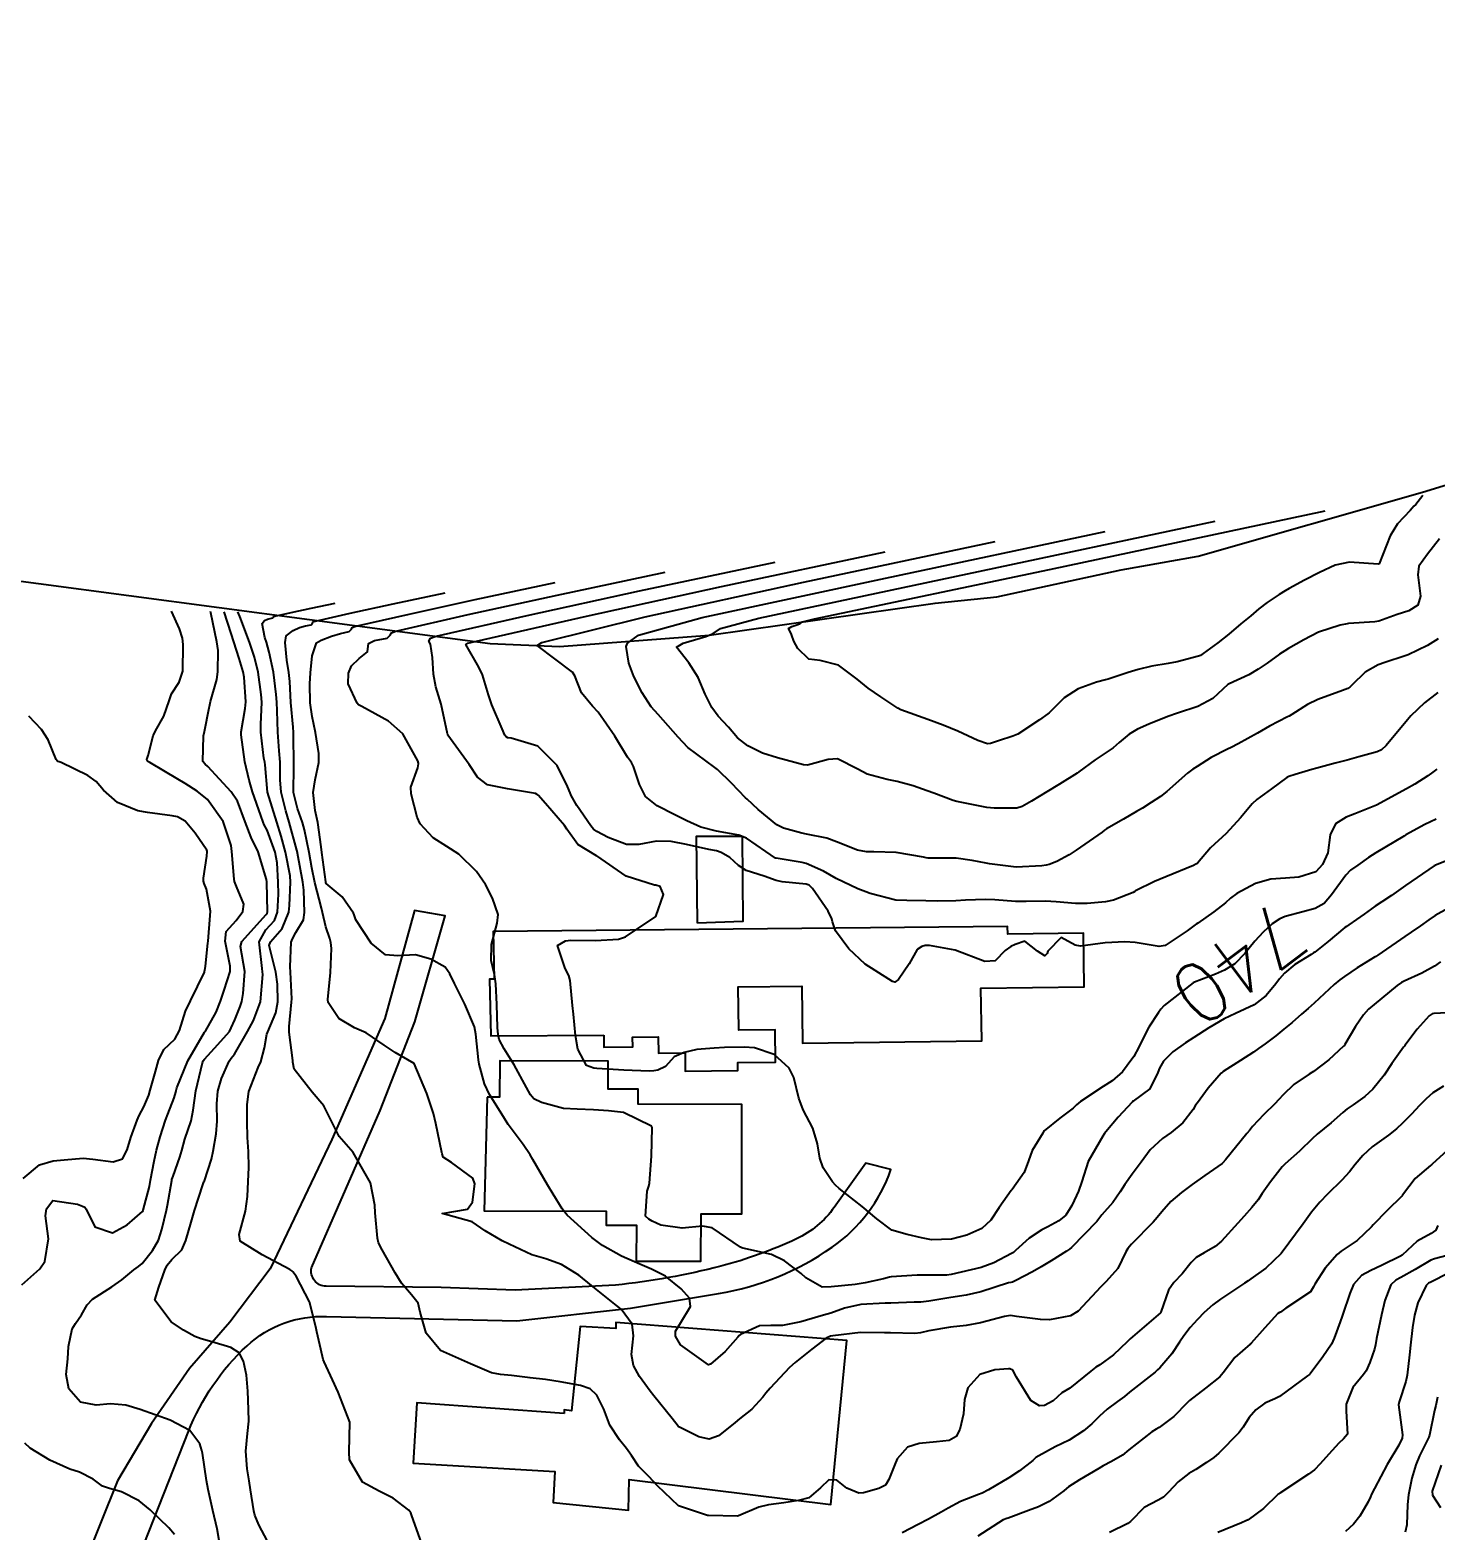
# Model space of a CAD drawing. Header units: metres. Extents: x 307586 to 320046, y 7427249 to 7434250.
# Drawn here: x 314826.7 to 314920.5, y 7432181 to 7432281.1 of the extents above; entities that cross this region are included whole.
import ezdxf
from ezdxf.enums import TextEntityAlignment as Align

# ---------------------------------------------------------------- set-up
doc = ezdxf.new("R2010")
doc.units = ezdxf.units.M
doc.header["$MEASUREMENT"] = 0
for name, color, linetype in [('Area', 45, 'Continuous'), ('Cotas', 45, 'Continuous'), ('Curvas de Nivel 1m', 11, 'Continuous'), ('Curvas de Nivel 5m', 15, 'Continuous'), ('DETALHES', 45, 'Continuous'), ('Edificações', 30, 'Continuous'), ('Vias Secundárias', 230, 'Continuous')]:
    doc.layers.add(name, color=color, linetype=linetype)
doc.styles.add('Style-STANDARD', font='STANDARD.shx')

msp = doc.modelspace()

# ---------------------------------------------------------------- linework, layer by layer
at = {"layer": 'Area'}
msp.add_polyline3d([(314803.14, 7432247.39, 729.56), (314857.42, 7432240.18, 745.85), (314862.05, 7432239.97, 741.95), (314872.04, 7432240.74, 753.64), (314887.12, 7432242.86, 747.35), (314891.22, 7432243.28, 752.52), (314899.52, 7432245.08, 752.88), (314904.66, 7432246, 757.56), (314919.63, 7432250.28, 748.43), (314942.05, 7432257.15, 740.9)], dxfattribs=at)
at = {"layer": 'Curvas de Nivel 1m', "flags": 128}
for points, elevation in [([(314920.69, 7432240.49), (314919.97, 7432240.04), (314918.68, 7432239.42), (314918.48, 7432239.34), (314917.13, 7432238.91), (314916.67, 7432238.74), (314915.8, 7432238.25), (314914.92, 7432237.39), (314914.79, 7432237.25), (314914.65, 7432237.16), (314914.29, 7432237.04), (314912.64, 7432236.44), (314911.97, 7432236.1), (314910.91, 7432235.44), (314910.74, 7432235.33), (314910.63, 7432235.28), (314909.43, 7432234.65), (314908.62, 7432234.19), (314907.34, 7432233.48), (314906.86, 7432233.23), (314906.61, 7432233.12), (314905.53, 7432232.57), (314904.59, 7432231.97), (314904.31, 7432231.79), (314903.95, 7432231.52), (314902.57, 7432230.3), (314902.15, 7432229.96), (314901.53, 7432229.55), (314900.94, 7432229.18), (314900.55, 7432228.95), (314899.67, 7432228.44), (314898.54, 7432227.79), (314898.41, 7432227.71), (314898.25, 7432227.58), (314896.52, 7432226.37), (314896.06, 7432226.07), (314895.23, 7432225.62), (314894.73, 7432225.41), (314894.51, 7432225.38), (314894.22, 7432225.34), (314892.51, 7432225.25), (314890.73, 7432225.46), (314890.51, 7432225.5), (314889.58, 7432225.69), (314888.51, 7432225.83), (314886.64, 7432225.85), (314886.51, 7432225.87), (314886.34, 7432225.91), (314884.52, 7432226.23), (314883.02, 7432226.27), (314882.52, 7432226.27), (314881.93, 7432226.38), (314880.52, 7432226.93), (314879.89, 7432227.17), (314878.53, 7432227.45), (314878.21, 7432227.5), (314877, 7432227.84), (314876.54, 7432228.07), (314875.31, 7432229.1), (314874.56, 7432229.77), (314874.45, 7432229.87), (314873.53, 7432230.85), (314872.58, 7432231.77), (314872.41, 7432231.9), (314870.6, 7432233.24), (314869.96, 7432233.93), (314868.63, 7432235.43), (314868.17, 7432235.95), (314867.55, 7432236.87), (314867.01, 7432237.96), (314866.67, 7432238.87), (314866.48, 7432239.97), (314866.57, 7432240.2), (314867.32, 7432240.74), (314871.56, 7432241.91), (314883.8, 7432244.54), (314898.45, 7432247.66)], 743), ([(314920.77, 7432247.15), (314919.96, 7432246.13), (314919.4, 7432245.33), (314919.32, 7432244.76), (314919.5, 7432243.33), (314919.33, 7432242.73), (314918.72, 7432242.35), (314917.95, 7432242.11), (314916.71, 7432241.67), (314916.46, 7432241.62), (314914.7, 7432241.5), (314914.61, 7432241.49), (314914.13, 7432241.4), (314912.7, 7432240.94), (314911.71, 7432240.41), (314910.69, 7432239.84), (314910.44, 7432239.69), (314910.1, 7432239.45), (314909.27, 7432238.86), (314908.67, 7432238.46), (314908.04, 7432238.09), (314906.74, 7432237.49), (314906.65, 7432237.43), (314905.64, 7432236.51), (314904.64, 7432235.97), (314903.29, 7432235.53), (314902.63, 7432235.3), (314901.38, 7432234.79), (314900.62, 7432234.46), (314900.06, 7432234.13), (314899.38, 7432233.57), (314898.98, 7432233.2), (314898.6, 7432232.93), (314897.78, 7432232.41), (314896.71, 7432231.61), (314896.58, 7432231.52), (314895.41, 7432230.78), (314894.57, 7432230.28), (314893.53, 7432229.65), (314892.92, 7432229.3), (314892.56, 7432229.19), (314891.06, 7432229.17), (314890.56, 7432229.23), (314888.66, 7432229.6), (314888.56, 7432229.63), (314888.32, 7432229.7), (314887.02, 7432230.17), (314886.57, 7432230.33), (314885.64, 7432230.67), (314884.58, 7432230.96), (314883.9, 7432231.09), (314882.58, 7432231.46), (314881.96, 7432231.79), (314880.59, 7432232.47), (314879.97, 7432232.43), (314878.59, 7432232.06), (314878.33, 7432232.08), (314876.59, 7432232.55), (314875.59, 7432232.86), (314874.61, 7432233.35), (314873.92, 7432233.88), (314873.31, 7432234.58), (314872.63, 7432235.33), (314872.2, 7432235.9), (314871.77, 7432236.78), (314871.29, 7432237.91), (314870.67, 7432238.88), (314869.84, 7432239.93), (314870.29, 7432240.19), (314871.81, 7432240.64), (314872.3, 7432240.85), (314872.78, 7432241.17), (314875.34, 7432241.86), (314889.27, 7432244.83), (314905.79, 7432248.34)], 744), ([(314920.65, 7432236.9), (314919.76, 7432236.21), (314918.85, 7432235.34), (314918.75, 7432235.22), (314918.63, 7432235.07), (314917.21, 7432233.36), (314916.89, 7432233.08), (314916.61, 7432232.93), (314915.38, 7432232.6), (314914.6, 7432232.39), (314913.81, 7432232.19), (314912.59, 7432231.86), (314912.25, 7432231.76), (314911.14, 7432231.43), (314910.72, 7432231.3), (314910.58, 7432231.22), (314909.56, 7432230.46), (314908.57, 7432229.75), (314908.26, 7432229.46), (314907.49, 7432228.53), (314906.53, 7432227.49), (314905.49, 7432226.53), (314904.61, 7432225.51), (314904.56, 7432225.46), (314904.51, 7432225.43), (314904.36, 7432225.36), (314902.5, 7432224.6), (314901.76, 7432224.29), (314900.49, 7432223.65), (314900.43, 7432223.62), (314900.33, 7432223.56), (314899.01, 7432223.04), (314898.48, 7432222.93), (314897.26, 7432222.82), (314896.48, 7432222.81), (314895.18, 7432222.93), (314894.48, 7432222.97), (314893.18, 7432222.95), (314892.48, 7432222.95), (314891.09, 7432223.07), (314890.48, 7432223.09), (314889.14, 7432223.04), (314888.48, 7432222.99), (314887.24, 7432222.96), (314886.48, 7432223), (314885.22, 7432223.01), (314884.48, 7432223.04), (314882.78, 7432223.48), (314882.49, 7432223.59), (314881.96, 7432223.79), (314880.5, 7432224.48), (314879.67, 7432224.97), (314878.51, 7432225.49), (314878.24, 7432225.56), (314876.51, 7432225.83), (314876.46, 7432225.85), (314874.53, 7432227.17), (314874.02, 7432227.37), (314872.53, 7432227.64), (314871.47, 7432227.91), (314870.54, 7432228.33), (314869.74, 7432228.73), (314868.55, 7432229.34), (314867.79, 7432229.95), (314867.38, 7432230.77), (314866.99, 7432231.96), (314866.84, 7432232.22), (314866.59, 7432232.58), (314865.73, 7432233.98), (314864.63, 7432235.58), (314864.24, 7432236), (314863.5, 7432236.87), (314863.06, 7432238.01), (314862.9, 7432238.26), (314860.56, 7432240.04), (314860.87, 7432240.23), (314867.75, 7432241.96), (314878.32, 7432244.26), (314891.12, 7432246.98)], 742), ([(314920.59, 7432231.79), (314920.33, 7432231.58), (314919.98, 7432231.33), (314919.12, 7432230.79), (314918.57, 7432230.48), (314916.56, 7432229.37), (314915.12, 7432228.81), (314914.55, 7432228.58), (314913.82, 7432228.13), (314913.48, 7432227.41), (314913.31, 7432226.2), (314912.97, 7432225.41), (314912.51, 7432224.93), (314911.37, 7432224.57), (314910.5, 7432224.5), (314909.52, 7432224.43), (314908.5, 7432224.15), (314907.25, 7432223.48), (314906.82, 7432223.16), (314906.48, 7432222.87), (314905.71, 7432222.26), (314904.64, 7432221.51), (314904.54, 7432221.43), (314904.46, 7432221.38), (314903.93, 7432220.99), (314902.45, 7432220), (314902.05, 7432219.94), (314900.45, 7432220.2), (314899.76, 7432220.25), (314898.45, 7432220.18), (314896.81, 7432219.97), (314896.45, 7432220.04), (314895.53, 7432220.54), (314894.64, 7432219.63), (314894.59, 7432219.48), (314894.44, 7432219.33), (314893.94, 7432219.64), (314893.09, 7432220.29), (314892.45, 7432220.08), (314892.17, 7432219.94), (314891.78, 7432219.67), (314891.11, 7432218.99), (314890.43, 7432218.95), (314888.44, 7432219.7), (314886.73, 7432220.01), (314886.45, 7432220.02), (314886.23, 7432219.95), (314885.91, 7432219.74), (314885.37, 7432218.79), (314884.67, 7432217.75), (314884.41, 7432217.56), (314884.26, 7432217.6), (314884.02, 7432217.76), (314882.43, 7432218.77), (314881.35, 7432219.79), (314880.45, 7432220.99), (314880.25, 7432221.59), (314880.21, 7432221.8), (314879.97, 7432222.3), (314878.93, 7432223.82), (314878.71, 7432224.03), (314878.5, 7432224.11), (314876.91, 7432224.25), (314876.5, 7432224.36), (314875.71, 7432224.65), (314874.5, 7432225.01), (314873.98, 7432225.35), (314873.4, 7432225.89), (314872.84, 7432226.22), (314872.52, 7432226.32), (314872, 7432226.42), (314870.52, 7432226.75), (314869.49, 7432226.96), (314868.52, 7432226.98), (314867.33, 7432226.76), (314866.52, 7432226.75), (314865.28, 7432227.23), (314864.53, 7432227.62), (314864.32, 7432227.78), (314864.13, 7432228), (314863.2, 7432229.36), (314862.83, 7432230.02), (314862.75, 7432230.2), (314862.57, 7432230.63), (314861.89, 7432232.03), (314860.6, 7432233.31), (314858.81, 7432233.85), (314858.6, 7432233.88), (314858.48, 7432233.94), (314858.39, 7432234.06), (314858.21, 7432234.47), (314857.52, 7432236.08), (314857.3, 7432236.74), (314856.9, 7432238.09), (314856.66, 7432238.59), (314855.8, 7432240.1), (314855.93, 7432240.19), (314856.51, 7432240.33), (314863.84, 7432242), (314872.85, 7432243.97), (314883.78, 7432246.29)], 741), ([(314921.9, 7432225.92), (314920.51, 7432225.38), (314920.47, 7432225.36), (314920.41, 7432225.32), (314919.28, 7432224.56), (314918.5, 7432224.01), (314917.56, 7432223.35), (314916.92, 7432222.93), (314916.48, 7432222.63), (314915.74, 7432222.11), (314914.71, 7432221.39), (314914.56, 7432221.29), (314914.46, 7432221.21), (314913.33, 7432220.28), (314912.44, 7432219.57), (314912.36, 7432219.51), (314912.21, 7432219.42), (314911.12, 7432218.74), (314910.42, 7432218.17), (314910.08, 7432217.79), (314909.84, 7432217.45), (314909.19, 7432216.67), (314908.4, 7432216.06), (314907.16, 7432215.48), (314906.39, 7432215.12), (314905.37, 7432214.51), (314904.38, 7432213.87), (314903.82, 7432213.52), (314902.97, 7432212.92), (314902.35, 7432212.28), (314902.08, 7432211.81), (314901.98, 7432211.54), (314901.43, 7432210.45), (314900.32, 7432209.61), (314900.29, 7432209.59), (314900.25, 7432209.56), (314899.33, 7432208.55), (314898.5, 7432207.58), (314898.41, 7432207.46), (314898.29, 7432207.28), (314897.33, 7432205.59), (314896.91, 7432204.25), (314896.68, 7432203.6), (314896.54, 7432203.31), (314896.24, 7432202.66), (314895.84, 7432202), (314895.37, 7432201.62), (314894.62, 7432201.23), (314894.22, 7432201.02), (314893.38, 7432200.47), (314892.48, 7432199.65), (314892.33, 7432199.52), (314892.2, 7432199.45), (314891.03, 7432198.83), (314890.19, 7432198.51), (314889.52, 7432198.35), (314888.18, 7432198.04), (314887.88, 7432198.01), (314886.18, 7432198.01), (314885.9, 7432198.01), (314884.17, 7432197.89), (314884.06, 7432197.87), (314883.66, 7432197.76), (314882.45, 7432197.48), (314882.17, 7432197.44), (314881.78, 7432197.38), (314880.17, 7432197.22), (314879.57, 7432197.21), (314878.47, 7432197.82), (314878.18, 7432198.11), (314877.06, 7432198.96), (314876.2, 7432199.39), (314874.27, 7432199.8), (314874.2, 7432199.83), (314874.13, 7432199.87), (314872.22, 7432201.15), (314871.59, 7432201.27), (314870.22, 7432201.13), (314868.81, 7432201.34), (314868.22, 7432201.61), (314868.01, 7432201.73), (314867.77, 7432201.95), (314867.9, 7432203.6), (314868.01, 7432203.94), (314868.05, 7432204.14), (314868.18, 7432205.94), (314868.22, 7432207.87), (314868.18, 7432207.94), (314866.31, 7432208.85), (314865.31, 7432208.98), (314864.31, 7432209.05), (314863.23, 7432209.08), (314862.31, 7432209.13), (314860.83, 7432209.52), (314860.32, 7432209.77), (314860.1, 7432210.04), (314859.85, 7432210.52), (314859.01, 7432212.05), (314858.35, 7432213.12), (314858.02, 7432213.73), (314857.94, 7432214.07), (314857.91, 7432214.53), (314857.87, 7432216.07), (314857.8, 7432217.46), (314857.7, 7432218.07), (314857.48, 7432219.02), (314857.5, 7432220.07), (314857.89, 7432221.5), (314857.94, 7432222.07), (314857.57, 7432223.17), (314857.1, 7432224.08), (314856.5, 7432224.94), (314855.32, 7432226.1), (314854.52, 7432226.62), (314853.6, 7432227.2), (314852.74, 7432228.14), (314852.54, 7432228.58), (314852.15, 7432230.14), (314852.12, 7432230.59), (314852.58, 7432231.87), (314852.63, 7432232.14), (314852.63, 7432232.18), (314852.59, 7432232.35), (314851.59, 7432234.15), (314850.62, 7432234.99), (314848.84, 7432235.97), (314848.63, 7432236.08), (314848.53, 7432236.18), (314847.94, 7432237.48), (314847.96, 7432238.19), (314848.16, 7432238.69), (314848.67, 7432239.17), (314849.23, 7432239.62), (314849.3, 7432240.17), (314849.7, 7432240.37), (314850.55, 7432240.52), (314850.75, 7432240.72), (314850.82, 7432240.89), (314851.13, 7432240.99), (314855.95, 7432242.1), (314861.89, 7432243.39), (314869.1, 7432244.93)], 739), ([(314920.84, 7432218.91), (314920.43, 7432218.64), (314919.6, 7432218.16), (314918.42, 7432217.62), (314918.23, 7432217.53), (314917.95, 7432217.35), (314916.4, 7432216.08), (314916.02, 7432215.75), (314915.69, 7432215.38), (314915.17, 7432214.6), (314914.45, 7432213.39), (314914.42, 7432213.34), (314914.37, 7432213.29), (314913.38, 7432212.38), (314912.35, 7432211.6), (314912.24, 7432211.53), (314912.06, 7432211.42), (314911.05, 7432210.72), (314910.33, 7432210.05), (314910.04, 7432209.73), (314909.77, 7432209.45), (314909.05, 7432208.72), (314908.3, 7432207.92), (314908.08, 7432207.67), (314907.91, 7432207.47), (314906.48, 7432205.69), (314906.31, 7432205.49), (314906.27, 7432205.45), (314905.11, 7432204.65), (314904.26, 7432204.05), (314903.55, 7432203.52), (314902.85, 7432202.92), (314902.23, 7432202.23), (314901.92, 7432201.84), (314901.66, 7432201.54), (314900.21, 7432200.07), (314899.97, 7432199.79), (314899.84, 7432199.56), (314899.31, 7432198.44), (314898.52, 7432197.58), (314898.34, 7432197.41), (314898.17, 7432197.23), (314896.65, 7432195.6), (314896.15, 7432195.28), (314894.74, 7432195.03), (314894.15, 7432195.04), (314892.54, 7432195.25), (314892.15, 7432195.3), (314891.74, 7432195.25), (314890.14, 7432194.81), (314889.19, 7432194.64), (314888.14, 7432194.54), (314886.7, 7432194.28), (314886.14, 7432194.15), (314885.76, 7432194.11), (314884.14, 7432194.14), (314883.73, 7432194.16), (314882.14, 7432194.17), (314880.29, 7432193.96), (314880.13, 7432193.92), (314879.83, 7432193.8), (314878.88, 7432193.05), (314878.11, 7432192.44), (314877.76, 7432192.17), (314877.38, 7432191.83), (314876.09, 7432190.46), (314875.82, 7432190.12), (314875.61, 7432189.85), (314874.87, 7432189.06), (314874.06, 7432188.4), (314873.76, 7432188.17), (314873.4, 7432187.88), (314872.65, 7432187.28), (314872.04, 7432187.05), (314871.34, 7432187.2), (314870.05, 7432187.85), (314869.97, 7432187.92), (314869.55, 7432188.43), (314868.34, 7432189.94), (314868.09, 7432190.25), (314867.37, 7432191.23), (314866.97, 7432191.96), (314866.85, 7432192.7), (314866.97, 7432193.96), (314866.89, 7432194.72), (314866.15, 7432195.73), (314865.85, 7432195.97), (314864.17, 7432197.3), (314863.34, 7432198), (314862.18, 7432198.71), (314861.12, 7432199.1), (314860.19, 7432199.36), (314858.69, 7432200.06), (314858.21, 7432200.3), (314857.09, 7432200.96), (314856.22, 7432201.56), (314854.22, 7432202.11), (314855.91, 7432202.4), (314856.23, 7432202.87), (314856.39, 7432204.09), (314856.25, 7432204.47), (314854.83, 7432205.53), (314854.27, 7432205.89), (314854.21, 7432206.11), (314854.2, 7432206.18), (314853.78, 7432208.12), (314853.63, 7432208.79), (314853.19, 7432210.12), (314852.34, 7432212.13), (314851.07, 7432212.87), (314850.35, 7432213.36), (314849.13, 7432214.17), (314848.37, 7432214.51), (314847.32, 7432215.14), (314846.61, 7432216.21), (314846.59, 7432216.4), (314846.76, 7432218.2), (314846.83, 7432219.81), (314846.79, 7432220.2), (314846.72, 7432220.48), (314846.45, 7432221.26), (314846.23, 7432222.21), (314846.16, 7432222.51), (314845.72, 7432224.22), (314845.52, 7432225.2), (314845.34, 7432226.22), (314845.03, 7432227.73), (314844.89, 7432228.23), (314844.55, 7432229.16), (314844.3, 7432230.23), (314844.31, 7432231.96), (314844.32, 7432232.23), (314844.3, 7432233.93), (314844.29, 7432234.23), (314844.26, 7432234.58), (314844.12, 7432236.24), (314844.04, 7432237.63), (314843.97, 7432238.24), (314843.85, 7432239.05), (314843.74, 7432240.24), (314843.8, 7432240.68), (314844.26, 7432241.05), (314844.69, 7432241.23), (314845.08, 7432241.35), (314845.46, 7432241.43), (314845.56, 7432241.53), (314845.59, 7432241.61), (314845.75, 7432241.66), (314848.07, 7432242.19), (314850.95, 7432242.82), (314854.42, 7432243.56)], 737), ([(314921.32, 7432222.47), (314920.47, 7432222.01), (314920.06, 7432221.73), (314919.49, 7432221.33), (314918.88, 7432220.91), (314918.46, 7432220.61), (314916.66, 7432219.37), (314916.53, 7432219.28), (314916.44, 7432219.23), (314915.28, 7432218.53), (314914.42, 7432217.94), (314914.11, 7432217.71), (314913.74, 7432217.4), (314912.4, 7432216.16), (314912.01, 7432215.81), (314911.57, 7432215.43), (314910.94, 7432214.88), (314910.38, 7432214.43), (314909.84, 7432213.98), (314909.14, 7432213.45), (314908.7, 7432213.13), (314908.36, 7432212.9), (314907.49, 7432212.34), (314906.34, 7432211.6), (314906.28, 7432211.56), (314906.2, 7432211.49), (314905.34, 7432210.49), (314904.61, 7432209.51), (314904.49, 7432209.34), (314904.32, 7432209.06), (314903.65, 7432208.17), (314902.87, 7432207.53), (314902.29, 7432207.13), (314901.47, 7432206.36), (314900.87, 7432205.55), (314900.26, 7432204.74), (314899.76, 7432204.06), (314899.46, 7432203.57), (314898.96, 7432202.85), (314898.23, 7432202.02), (314898.04, 7432201.77), (314897.9, 7432201.58), (314896.21, 7432199.84), (314896.08, 7432199.74), (314895.87, 7432199.61), (314894.86, 7432198.95), (314894.19, 7432198.55), (314893.6, 7432198.22), (314892.5, 7432197.65), (314892.28, 7432197.54), (314892.17, 7432197.52), (314892, 7432197.49), (314890.17, 7432196.89), (314889.19, 7432196.66), (314888.16, 7432196.5), (314886.69, 7432196.26), (314886.16, 7432196.2), (314885.7, 7432196.19), (314884.16, 7432196.14), (314883.78, 7432196.13), (314882.16, 7432196.04), (314881.06, 7432195.79), (314880.15, 7432195.47), (314879.66, 7432195.32), (314878.14, 7432194.88), (314876.93, 7432194.63), (314876.14, 7432194.63), (314875.38, 7432194.62), (314874.13, 7432194.05), (314874.03, 7432193.98), (314873.94, 7432193.87), (314873.09, 7432192.91), (314872.11, 7432192.05), (314871.98, 7432192.02), (314870.12, 7432193.34), (314869.78, 7432193.92), (314869.79, 7432194.27), (314870.14, 7432194.84), (314870.78, 7432195.91), (314870.71, 7432196.47), (314870.16, 7432197.08), (314869.11, 7432197.93), (314868.18, 7432198.41), (314867.4, 7432198.73), (314866.19, 7432199.26), (314864.92, 7432199.98), (314864.21, 7432200.52), (314862.56, 7432202.01), (314862.23, 7432202.42), (314861.63, 7432203.41), (314861.24, 7432204.03), (314860.27, 7432205.72), (314860.09, 7432206.04), (314859.61, 7432206.72), (314858.62, 7432208.06), (314858.3, 7432208.58), (314857.38, 7432210.07), (314857.03, 7432210.78), (314856.68, 7432212.08), (314856.64, 7432212.38), (314856.46, 7432214.09), (314856.37, 7432214.58), (314855.72, 7432216.1), (314855.04, 7432217.47), (314854.73, 7432218.11), (314854.42, 7432218.56), (314853.46, 7432219.09), (314852.43, 7432219.38), (314851.25, 7432219.33), (314850.43, 7432219.39), (314849.47, 7432220.17), (314848.46, 7432221.72), (314848.34, 7432222.06), (314848.3, 7432222.18), (314847.53, 7432223.25), (314846.48, 7432224.15), (314846.45, 7432224.21), (314846.45, 7432224.25), (314846.18, 7432226.21), (314846.14, 7432226.59), (314845.92, 7432228.22), (314845.74, 7432229.03), (314845.6, 7432230.22), (314845.73, 7432231.06), (314845.97, 7432232.22), (314845.97, 7432232.83), (314845.75, 7432234.22), (314845.54, 7432235.3), (314845.41, 7432236.22), (314845.38, 7432237.49), (314845.42, 7432238.22), (314845.54, 7432239.36), (314845.83, 7432240.22), (314846.14, 7432240.4), (314846.82, 7432240.67), (314847.42, 7432240.85), (314848, 7432240.98), (314848.15, 7432241.12), (314848.21, 7432241.25), (314848.44, 7432241.33), (314852.01, 7432242.14), (314856.41, 7432243.11), (314861.76, 7432244.24)], 738), ([(314922.14, 7432215.56), (314920.39, 7432215.48), (314920.27, 7432215.44), (314920.09, 7432215.32), (314919.28, 7432214.43), (314918.46, 7432213.34), (314918.43, 7432213.29), (314918.37, 7432213.23), (314917.58, 7432212.13), (314917.07, 7432211.36), (314916.33, 7432210.41), (314915.78, 7432209.92), (314915, 7432209.38), (314914.6, 7432209.11), (314914.32, 7432208.87), (314913.53, 7432208.18), (314912.61, 7432207.42), (314912.29, 7432207.13), (314911.42, 7432206.29), (314910.47, 7432205.44), (314910.37, 7432205.34), (314910.27, 7432205.23), (314909.48, 7432204.23), (314908.94, 7432203.45), (314908.66, 7432203.04), (314908.24, 7432202.52), (314907.74, 7432201.95), (314907.32, 7432201.47), (314906.21, 7432200.26), (314905.79, 7432199.91), (314905.07, 7432199.5), (314904.53, 7432199.17), (314904.19, 7432198.85), (314903.6, 7432198.1), (314903.05, 7432197.52), (314902.69, 7432197.01), (314902.18, 7432195.53), (314902.17, 7432195.51), (314902.15, 7432195.49), (314901.83, 7432195.21), (314900.13, 7432193.75), (314900.03, 7432193.66), (314899.93, 7432193.56), (314899.01, 7432192.68), (314898.11, 7432192.02), (314897.84, 7432191.86), (314897.5, 7432191.59), (314896.09, 7432190.46), (314895.56, 7432190.15), (314894.98, 7432189.62), (314894.41, 7432189.29), (314894.08, 7432189.27), (314893.5, 7432189.64), (314892.55, 7432191.2), (314892.29, 7432191.65), (314892.1, 7432191.74), (314892.01, 7432191.74), (314891.09, 7432191.67), (314890.1, 7432191.36), (314889.29, 7432190.49), (314889.08, 7432189.69), (314889, 7432188.75), (314888.76, 7432187.69), (314888.52, 7432187.22), (314888.05, 7432186.97), (314887.21, 7432186.88), (314886.04, 7432186.76), (314885.26, 7432186.51), (314884.58, 7432185.74), (314884.41, 7432185.36), (314884.02, 7432184.37), (314883.79, 7432183.97), (314883.36, 7432183.76), (314882.32, 7432183.46), (314882.01, 7432183.45), (314881.21, 7432183.78), (314880.55, 7432184.32), (314880.02, 7432184.34), (314879.45, 7432183.81), (314878.68, 7432183.14), (314878, 7432182.96), (314877.02, 7432182.81), (314876, 7432182.66), (314875.34, 7432182.51), (314873.98, 7432181.94), (314873.93, 7432181.92), (314871.98, 7432181.95), (314871.92, 7432181.96), (314869.99, 7432182.59), (314868.58, 7432183.93), (314868.02, 7432184.53), (314867.32, 7432185.24), (314866.85, 7432185.96), (314866.51, 7432186.43), (314866.04, 7432187), (314865.41, 7432187.98), (314864.99, 7432189.06), (314864.53, 7432189.99), (314864.09, 7432190.41), (314863.45, 7432190.63), (314862.09, 7432190.89), (314861.1, 7432191.03), (314860.09, 7432191.15), (314858.84, 7432191.31), (314858.1, 7432191.37), (314857.51, 7432191.49), (314856.1, 7432192.09), (314854.11, 7432192.98), (314853.15, 7432194.12), (314852.74, 7432195.53), (314852.6, 7432196.13), (314852.16, 7432196.68), (314851.49, 7432197.46), (314851.08, 7432198.15), (314850.2, 7432199.7), (314849.97, 7432200.16), (314849.9, 7432200.47), (314849.74, 7432202.16), (314849.72, 7432202.68), (314849.44, 7432204.17), (314848.27, 7432206.18), (314847.34, 7432207.25), (314846.86, 7432208.2), (314846.31, 7432209.3), (314845.54, 7432210.22), (314844.34, 7432211.76), (314844.25, 7432212.23), (314844.24, 7432212.34), (314843.99, 7432214.23), (314844, 7432214.6), (314844.16, 7432216.23), (314844.17, 7432216.46), (314844.08, 7432218.23), (314844.06, 7432218.59), (314844.14, 7432220.23), (314844.22, 7432220.46), (314844.45, 7432220.87), (314844.96, 7432221.72), (314845.03, 7432222.22), (314844.99, 7432223.71), (314844.92, 7432224.23), (314844.56, 7432226.18), (314844.55, 7432226.23), (314844.51, 7432226.38), (314844.01, 7432228.24), (314843.77, 7432229.01), (314843.47, 7432230.24), (314843.4, 7432231.07), (314843.39, 7432232.25), (314843.34, 7432233), (314843.25, 7432234.25), (314843.21, 7432235.67), (314843.18, 7432236.25), (314843.14, 7432236.76), (314842.96, 7432238.26), (314842.67, 7432239.59), (314842.48, 7432240.26), (314842.38, 7432240.57), (314842.2, 7432241.51), (314842.36, 7432241.71), (314842.56, 7432241.79), (314842.74, 7432241.85), (314842.91, 7432241.88), (314842.96, 7432241.93), (314842.97, 7432241.97), (314843.05, 7432241.99), (314844.13, 7432242.24), (314845.47, 7432242.53), (314847.08, 7432242.87)], 736), ([(314826.16, 7432197.35), (314827.37, 7432198.43), (314827.69, 7432198.92), (314827.94, 7432200.42), (314827.75, 7432201.96), (314827.8, 7432202.43), (314828.23, 7432202.99), (314829.88, 7432202.75), (314830.22, 7432202.61), (314830.36, 7432202.53), (314830.45, 7432202.4), (314831.04, 7432201.22), (314832.21, 7432200.83), (314833.2, 7432201.37), (314834.22, 7432202.25), (314834.25, 7432202.32), (314834.26, 7432202.35), (314834.67, 7432203.92), (314834.75, 7432204.34), (314834.99, 7432205.62), (314835.15, 7432206.34), (314835.39, 7432207.23), (314835.75, 7432208.34), (314835.9, 7432208.74), (314836.32, 7432209.83), (314836.44, 7432210.21), (314836.47, 7432210.33), (314836.51, 7432210.51), (314837.23, 7432212.32), (314838.36, 7432214.22), (314838.4, 7432214.27), (314838.42, 7432214.3), (314839.12, 7432215.55), (314839.42, 7432216.29), (314839.66, 7432217.03), (314840.07, 7432218.28), (314840.07, 7432218.63), (314839.72, 7432220.29), (314839.8, 7432220.94), (314840.46, 7432221.68), (314840.92, 7432222.27), (314840.97, 7432222.78), (314840.48, 7432223.95), (314840.36, 7432224.28), (314840.33, 7432224.44), (314840.18, 7432226.28), (314840.12, 7432226.68), (314839.59, 7432228.29), (314838.55, 7432229.76), (314837.87, 7432230.31), (314837.06, 7432230.82), (314836.57, 7432231.12), (314834.71, 7432232.22), (314834.58, 7432232.3), (314834.53, 7432232.35), (314834.51, 7432232.43), (314834.59, 7432232.69), (314834.93, 7432234.01), (314835.08, 7432234.35), (314835.63, 7432235.33), (314835.99, 7432236.34), (314836.15, 7432236.82), (314836.65, 7432237.59), (314836.91, 7432238.33), (314836.93, 7432240.08), (314836.91, 7432240.33), (314836.88, 7432240.52), (314836.69, 7432241.16), (314836.15, 7432242.34)], 732), ([(314839.34, 7432180.29), (314839.19, 7432181.07), (314838.91, 7432182.29), (314838.59, 7432183.7), (314838.48, 7432184.3), (314838.21, 7432186.12), (314838.18, 7432186.3), (314838.04, 7432186.75), (314837.37, 7432187.64), (314836.05, 7432188.33), (314834.06, 7432189.04), (314833.1, 7432189.33), (314832.07, 7432189.4), (314831.13, 7432189.32), (314830.07, 7432189.52), (314829.29, 7432190.41), (314829.13, 7432191.37), (314829.23, 7432192.41), (314829.28, 7432193.24), (314829.52, 7432194.41), (314829.75, 7432194.78), (314830.14, 7432195.35), (314830.51, 7432196.03), (314830.88, 7432196.39), (314832.16, 7432197.23), (314832.83, 7432197.7), (314833.63, 7432198.36), (314833.94, 7432198.59), (314834.18, 7432198.79), (314834.89, 7432199.65), (314835.28, 7432200.34), (314835.51, 7432201.04), (314835.82, 7432202.33), (314835.89, 7432202.67), (314836.17, 7432204.33), (314836.18, 7432204.39), (314836.25, 7432204.6), (314836.7, 7432205.89), (314836.83, 7432206.32), (314837.04, 7432207.08), (314837.45, 7432208.31), (314837.6, 7432209.01), (314837.78, 7432210.31), (314838.21, 7432212.17), (314838.26, 7432212.3), (314838.34, 7432212.42), (314839.25, 7432213.39), (314840.01, 7432214.28), (314840.14, 7432214.51), (314840.37, 7432215.05), (314840.73, 7432215.93), (314840.84, 7432216.27), (314840.94, 7432216.81), (314841.04, 7432218.27), (314840.76, 7432219.95), (314840.85, 7432220.27), (314842.46, 7432222.08), (314842.54, 7432222.17), (314842.56, 7432222.25), (314842.5, 7432224.23), (314842.5, 7432224.25), (314842.49, 7432224.42), (314841.93, 7432226.26), (314841.47, 7432227.21), (314841.07, 7432228.27), (314840.55, 7432229.65), (314840.14, 7432230.28), (314838.58, 7432231.97), (314838.4, 7432232.12), (314838.25, 7432232.3), (314838.29, 7432234), (314838.34, 7432234.3), (314838.39, 7432234.52), (314838.62, 7432235.66), (314838.73, 7432236.2), (314838.76, 7432236.3), (314839.18, 7432237.76), (314839.25, 7432238.29), (314839.27, 7432239.7), (314839.18, 7432240.29), (314838.77, 7432242.23), (314838.75, 7432242.3)], 733), ([(314842.55, 7432180.24), (314841.97, 7432181.34), (314841.71, 7432181.98), (314841.64, 7432182.26), (314841.42, 7432183.68), (314841.33, 7432184.26), (314841.2, 7432185.08), (314841.1, 7432186.26), (314841.22, 7432187.44), (314841.31, 7432188.26), (314841.29, 7432189.03), (314841.25, 7432190.26), (314841.16, 7432191.33), (314840.96, 7432192.27), (314840.66, 7432192.82), (314840.11, 7432193.17), (314838.85, 7432193.56), (314838.12, 7432193.74), (314837.71, 7432193.9), (314836.96, 7432194.32), (314836.13, 7432194.88), (314835.04, 7432196.34), (314835.31, 7432197.19), (314835.71, 7432198.33), (314835.85, 7432198.66), (314836.18, 7432199.04), (314836.83, 7432199.69), (314837.11, 7432200.32), (314837.46, 7432201.55), (314837.69, 7432202.31), (314838.24, 7432204.03), (314838.31, 7432204.23), (314838.34, 7432204.3), (314838.81, 7432205.75), (314838.94, 7432206.29), (314839.13, 7432207.44), (314839.19, 7432208.29), (314839.17, 7432209.43), (314839.24, 7432210.29), (314839.49, 7432211.13), (314840, 7432212.28), (314840.14, 7432212.49), (314840.35, 7432212.76), (314841.23, 7432214.27), (314841.62, 7432215.01), (314842.08, 7432216.25), (314842.24, 7432218.08), (314842.23, 7432218.25), (314842.19, 7432218.48), (314842, 7432220.26), (314842.45, 7432221.05), (314843.03, 7432221.67), (314843.23, 7432222.24), (314843.28, 7432223.44), (314843.27, 7432224.24), (314843.2, 7432225.54), (314843.06, 7432226.24), (314842.53, 7432227.7), (314842.34, 7432228.07), (314842.27, 7432228.25), (314842.11, 7432228.69), (314841.55, 7432230.27), (314841.34, 7432231.04), (314841.05, 7432232.28), (314840.8, 7432234.08), (314840.8, 7432234.28), (314841.07, 7432235.83), (314841.1, 7432236.28), (314840.99, 7432237.93), (314840.94, 7432238.28), (314840.67, 7432239.17), (314840.3, 7432240.28), (314840.13, 7432240.84), (314839.66, 7432242.29)], 734), ([(314826.24, 7432204.45), (314827.33, 7432205.36), (314828.26, 7432205.63), (314828.98, 7432205.7), (314830.26, 7432205.81), (314830.9, 7432205.75), (314832.26, 7432205.56), (314832.87, 7432205.76), (314833.19, 7432206.36), (314833.44, 7432207.2), (314833.85, 7432208.35), (314833.99, 7432208.66), (314834.31, 7432209.23), (314834.64, 7432210.02), (314834.73, 7432210.35), (314835.07, 7432211.6), (314835.29, 7432212.34), (314835.63, 7432213.06), (314836.36, 7432213.75), (314836.68, 7432214.33), (314837.09, 7432215.62), (314837.41, 7432216.31), (314838.34, 7432218.23), (314838.36, 7432218.3), (314838.37, 7432218.35), (314838.42, 7432218.64), (314838.58, 7432220.16), (314838.59, 7432220.3), (314838.73, 7432222.02), (314838.76, 7432222.3), (314838.48, 7432223.77), (314838.33, 7432224.15), (314838.28, 7432224.3), (314838.29, 7432224.5), (314838.51, 7432225.97), (314838.53, 7432226.28), (314838.53, 7432226.3), (314838.51, 7432226.37), (314837.73, 7432227.52), (314837.05, 7432228.32), (314836.54, 7432228.59), (314836.2, 7432228.67), (314834.54, 7432228.88), (314833.9, 7432229), (314832.55, 7432229.55), (314831.62, 7432230.38), (314831.13, 7432230.95), (314830.57, 7432231.35), (314828.78, 7432232.22), (314828.58, 7432232.3), (314828.51, 7432232.34), (314828.46, 7432232.42), (314827.91, 7432233.75), (314827.48, 7432234.44), (314826.62, 7432235.32)], 731), ([(314921.28, 7432206.32), (314920.27, 7432205.41), (314920.23, 7432205.37), (314920.16, 7432205.32), (314919.15, 7432204.45), (314918.29, 7432203.34), (314918.28, 7432203.32), (314918.25, 7432203.27), (314917.27, 7432202.32), (314916.35, 7432201.37), (314916.22, 7432201.22), (314915.28, 7432200.31), (314914.21, 7432199.61), (314913.93, 7432199.39), (314913.13, 7432198.46), (314912.45, 7432197.41), (314912.36, 7432197.22), (314912.17, 7432196.88), (314910.51, 7432195.79), (314910.15, 7432195.54), (314910.09, 7432195.51), (314909.99, 7432195.44), (314909.11, 7432194.49), (314908.2, 7432193.46), (314908.17, 7432193.42), (314908.13, 7432193.4), (314907.1, 7432192.5), (314906.34, 7432191.49), (314906.1, 7432191.22), (314905.15, 7432190.45), (314904.08, 7432189.63), (314904.02, 7432189.57), (314903.96, 7432189.51), (314903.03, 7432188.56), (314902.06, 7432187.83), (314901.87, 7432187.72), (314901.57, 7432187.54), (314900.04, 7432186.33), (314899.61, 7432185.99), (314898.87, 7432185.57), (314898.33, 7432185.28), (314898.03, 7432185.1), (314896.75, 7432184.33), (314896.02, 7432183.86), (314895.87, 7432183.76), (314895.69, 7432183.61), (314894.73, 7432182.9), (314894, 7432182.54), (314893.34, 7432182.29), (314891.98, 7432181.77), (314891.89, 7432181.75), (314891.64, 7432181.66), (314889.97, 7432180.57)], 734), ([(314920.65, 7432201.32), (314920.53, 7432201.01), (314920.22, 7432200.78), (314919.28, 7432200.26), (314918.27, 7432199.34), (314918.23, 7432199.31), (314918.2, 7432199.3), (314916.9, 7432198.65), (314916.19, 7432198.31), (314915.57, 7432197.98), (314915.03, 7432197.38), (314914.78, 7432196.77), (314914.32, 7432195.39), (314914.28, 7432195.26), (314914.15, 7432194.89), (314913.74, 7432193.79), (314913.55, 7432193.4), (314912.98, 7432192.54), (314912.14, 7432191.41), (314912.12, 7432191.39), (314912.1, 7432191.38), (314911.96, 7432191.27), (314910.09, 7432189.91), (314909.78, 7432189.74), (314909.12, 7432189.45), (314908.51, 7432189.02), (314908.07, 7432188.5), (314907.67, 7432187.86), (314907.38, 7432187.47), (314906.04, 7432186.12), (314905.7, 7432185.83), (314905.23, 7432185.5), (314904.5, 7432185.03), (314904.03, 7432184.75), (314903.32, 7432184.21), (314902.69, 7432183.52), (314902.35, 7432183.18), (314902, 7432182.98), (314901.05, 7432182.49), (314900.15, 7432181.56), (314899.98, 7432181.43), (314898.74, 7432180.81)], 733), ([(314921.29, 7432199.31), (314920.43, 7432199.09), (314920.2, 7432199), (314919.14, 7432198.38), (314918.18, 7432197.84), (314917.86, 7432197.66), (314917.52, 7432197.35), (314917.12, 7432196.31), (314916.89, 7432195.36), (314916.56, 7432193.78), (314916.49, 7432193.36), (314916.43, 7432193.06), (314916.11, 7432192.18), (314915.87, 7432191.61), (314915.7, 7432191.37), (314914.98, 7432190.5), (314914.53, 7432189.39), (314914.53, 7432188.93), (314914.62, 7432187.38), (314914.37, 7432187.07), (314914.05, 7432186.78), (314913.38, 7432186.06), (314912.8, 7432185.4), (314912.42, 7432185.01), (314912.03, 7432184.72), (314910.11, 7432183.44), (314910.05, 7432183.4), (314910.01, 7432183.37), (314909.02, 7432182.43), (314907.99, 7432181.67), (314907.85, 7432181.6), (314907.56, 7432181.47), (314905.98, 7432180.82)], 732), ([(314921.37, 7432198.13), (314920.18, 7432197.54), (314920.04, 7432197.46), (314919.88, 7432197.32), (314919.33, 7432196.16), (314919.09, 7432195.33), (314918.96, 7432194.51), (314918.83, 7432193.33), (314918.76, 7432192.69), (314918.61, 7432191.33), (314918.53, 7432190.9), (314918.08, 7432189.54), (314918.04, 7432189.34), (314918.08, 7432189.02), (314918.31, 7432187.34), (314918.27, 7432187.12), (314918.05, 7432186.65), (314917.28, 7432185.35), (314916.42, 7432183.76), (314916.23, 7432183.37), (314916.17, 7432183.21), (314916.01, 7432182.86), (314915.45, 7432181.91), (314915.04, 7432181.38), (314914.49, 7432180.88)], 731), ([(314836.34, 7432180.69), (314835.97, 7432181.14), (314834.73, 7432182.34), (314833.99, 7432182.94), (314832.81, 7432183.54), (314832, 7432183.76), (314831.54, 7432183.91), (314830.93, 7432184.39), (314830.01, 7432184.85), (314829.37, 7432185.05), (314828.02, 7432185.66), (314826.71, 7432186.44), (314826.37, 7432186.78)], 732), ([(314920.87, 7432185.31), (314920.28, 7432183.58), (314920.31, 7432183.32), (314920.83, 7432182.48)], 729)]:
    msp.add_lwpolyline(points, dxfattribs=dict(at, elevation=elevation))
at = {"layer": 'Curvas de Nivel 5m', "flags": 128}
for points, elevation in [([(314919.66, 7432250.05), (314919.19, 7432249.46), (314919.06, 7432249.34), (314918.94, 7432249.2), (314918.8, 7432249.05), (314917.97, 7432248.17), (314917.47, 7432247.36), (314916.75, 7432245.5), (314916.67, 7432245.46), (314914.76, 7432245.61), (314913.81, 7432245.4), (314912.75, 7432244.91), (314911.77, 7432244.4), (314910.74, 7432243.84), (314910.48, 7432243.7), (314910.06, 7432243.45), (314909.27, 7432242.91), (314908.72, 7432242.48), (314908.17, 7432242.01), (314907.52, 7432241.48), (314906.7, 7432240.8), (314905.97, 7432240.22), (314905, 7432239.51), (314904.81, 7432239.38), (314904.68, 7432239.32), (314903.26, 7432238.95), (314902.67, 7432238.84), (314901.57, 7432238.65), (314900.67, 7432238.43), (314900, 7432238.23), (314898.66, 7432237.8), (314898.49, 7432237.75), (314897.87, 7432237.59), (314896.65, 7432237.15), (314895.73, 7432236.54), (314894.81, 7432235.63), (314894.72, 7432235.54), (314894.63, 7432235.48), (314894.07, 7432235.08), (314892.62, 7432234.12), (314892.3, 7432233.98), (314891.34, 7432233.67), (314890.8, 7432233.49), (314890.61, 7432233.48), (314889.97, 7432233.69), (314888.62, 7432234.32), (314887.64, 7432234.73), (314886.63, 7432235.11), (314884.82, 7432235.75), (314884.63, 7432235.85), (314883.48, 7432236.61), (314882.65, 7432237.18), (314881.91, 7432237.79), (314880.67, 7432238.72), (314879.44, 7432239.04), (314878.67, 7432239.12), (314877.95, 7432239.83), (314877.67, 7432240.33), (314877.52, 7432240.78), (314877.41, 7432241.02), (314877.32, 7432241.17), (314877.54, 7432241.31), (314877.95, 7432241.44), (314878.1, 7432241.51), (314878.25, 7432241.61), (314879.05, 7432241.82), (314894.75, 7432245.12), (314913.13, 7432249.03)], 745), ([(314920.55, 7432228.45), (314919.78, 7432228.09), (314918.53, 7432227.4), (314918.49, 7432227.38), (314918.43, 7432227.34), (314916.52, 7432226.2), (314916.02, 7432225.88), (314915.31, 7432225.38), (314914.84, 7432225.05), (314914.51, 7432224.71), (314913.57, 7432223.4), (314913.08, 7432222.82), (314912.48, 7432222.47), (314911.64, 7432222.26), (314910.47, 7432221.94), (314910.12, 7432221.79), (314909.61, 7432221.45), (314909, 7432220.91), (314908.45, 7432220.31), (314907.78, 7432219.47), (314907.12, 7432218.79), (314906.43, 7432218.36), (314905.82, 7432218.1), (314904.41, 7432217.57), (314904.37, 7432217.55), (314904.32, 7432217.51), (314902.4, 7432216), (314902.17, 7432215.76), (314902.02, 7432215.54), (314901.38, 7432214.55), (314900.86, 7432213.56), (314900.7, 7432213.22), (314900.36, 7432212.61), (314899.92, 7432211.99), (314899.61, 7432211.57), (314898.93, 7432210.98), (314898.33, 7432210.6), (314896.81, 7432209.6), (314896.55, 7432209.38), (314896.32, 7432209.16), (314895.44, 7432208.49), (314894.39, 7432207.63), (314894.35, 7432207.58), (314894.29, 7432207.49), (314893.59, 7432206.33), (314893.34, 7432205.64), (314893.05, 7432204.86), (314892.25, 7432203.72), (314892.19, 7432203.65), (314891.38, 7432202.51), (314890.83, 7432201.67), (314890.22, 7432201.11), (314889.23, 7432200.67), (314888.21, 7432200.41), (314886.86, 7432200.37), (314886.21, 7432200.5), (314885.24, 7432200.71), (314884.22, 7432201), (314883.21, 7432201.76), (314882.24, 7432202.59), (314880.7, 7432203.79), (314880.46, 7432204), (314880.26, 7432204.23), (314879.63, 7432205.17), (314879.41, 7432205.81), (314879.25, 7432206.78), (314878.95, 7432207.81), (314878.31, 7432209.03), (314878.02, 7432209.82), (314877.69, 7432211.19), (314877.37, 7432211.83), (314876.36, 7432212.73), (314875.05, 7432213.17), (314874.36, 7432213.23), (314873.05, 7432213.2), (314872.36, 7432213.15), (314871.21, 7432213.06), (314870.36, 7432212.86), (314869.7, 7432212.58), (314869.12, 7432211.93), (314868.6, 7432211.68), (314868.34, 7432211.64), (314868.02, 7432211.63), (314866.34, 7432211.69), (314864.54, 7432211.79), (314864.34, 7432211.81), (314863.85, 7432211.99), (314863.27, 7432213.09), (314863.11, 7432214), (314862.97, 7432215.42), (314862.91, 7432216), (314862.75, 7432217.67), (314862.67, 7432218.01), (314862.42, 7432218.47), (314861.9, 7432220.02), (314862.45, 7432220.32), (314862.8, 7432220.36), (314864.45, 7432220.35), (314865.99, 7432220.43), (314866.45, 7432220.59), (314868.46, 7432221.94), (314868.99, 7432223.42), (314868.76, 7432223.94), (314868.48, 7432224.03), (314868.38, 7432224.04), (314866.49, 7432224.65), (314864.54, 7432225.99), (314864.51, 7432226), (314863.27, 7432226.76), (314862.53, 7432227.78), (314862.38, 7432228.02), (314861.1, 7432229.49), (314860.62, 7432230.04), (314860.56, 7432230.1), (314860.45, 7432230.15), (314858.57, 7432230.46), (314857.23, 7432230.74), (314856.57, 7432231.26), (314856.01, 7432232.1), (314854.6, 7432234.06), (314854.59, 7432234.09), (314854.58, 7432234.11), (314854.57, 7432234.14), (314854.14, 7432236.12), (314853.8, 7432237.28), (314853.63, 7432238.13), (314853.57, 7432239.23), (314853.43, 7432240.13), (314853.33, 7432240.32), (314853.43, 7432240.54), (314853.82, 7432240.66), (314859.89, 7432242.05), (314867.38, 7432243.68), (314876.44, 7432245.61)], 740), ([(314852.83, 7432180.12), (314852.18, 7432181.93), (314852.12, 7432182.13), (314851.98, 7432182.32), (314850.95, 7432183.11), (314850, 7432183.58), (314848.89, 7432184.17), (314848.03, 7432185.68), (314848, 7432186.18), (314848.05, 7432188.18), (314847.27, 7432190.19), (314846.9, 7432191.01), (314846.33, 7432192.21), (314846.27, 7432192.37), (314846.11, 7432193.07), (314845.85, 7432194.21), (314845.78, 7432194.56), (314845.36, 7432196.22), (314844.47, 7432197.93), (314844.24, 7432198.23), (314844.17, 7432198.29), (314844.04, 7432198.37), (314842.19, 7432199.36), (314840.74, 7432200.27), (314840.66, 7432200.72), (314841.08, 7432202.27), (314841.23, 7432203.26), (314841.27, 7432204.26), (314841.32, 7432205.2), (314841.28, 7432206.26), (314841.22, 7432207.2), (314841.19, 7432208.27), (314841.19, 7432209.39), (314841.32, 7432210.27), (314841.94, 7432211.86), (314842.1, 7432212.25), (314842.35, 7432213.17), (314842.52, 7432214.09), (314842.58, 7432214.25), (314843.11, 7432215.51), (314843.24, 7432216.24), (314843.22, 7432217.42), (314843.12, 7432218.24), (314842.67, 7432220.01), (314842.75, 7432220.25), (314843.54, 7432221.15), (314843.98, 7432222.23), (314844.02, 7432222.68), (314844.08, 7432224.23), (314844.06, 7432224.66), (314843.76, 7432226.24), (314843.46, 7432227.3), (314843.17, 7432228.24), (314842.56, 7432230.25), (314842.4, 7432232.08), (314842.37, 7432232.26), (314842.32, 7432232.52), (314842.11, 7432234.26), (314842.11, 7432234.76), (314842.17, 7432236.26), (314842.14, 7432236.76), (314841.93, 7432238.27), (314841.69, 7432239.25), (314841.35, 7432240.27), (314840.7, 7432241.97), (314840.58, 7432242.28)], 735), ([(314921.04, 7432210.61), (314920.33, 7432210.18), (314919.87, 7432209.78), (314919.43, 7432209.33), (314918.89, 7432208.75), (314918.3, 7432208.15), (314917.89, 7432207.76), (314917.37, 7432207.35), (314916.28, 7432206.56), (314915.66, 7432206), (314915.14, 7432205.38), (314914.76, 7432204.9), (314914.26, 7432204.35), (314913.29, 7432203.4), (314912.78, 7432202.87), (314912.23, 7432202.2), (314911.9, 7432201.75), (314911.67, 7432201.43), (314910.2, 7432199.44), (314909.18, 7432198.46), (314908.18, 7432197.75), (314908, 7432197.63), (314907.76, 7432197.47), (314906.16, 7432196.4), (314905.64, 7432196.01), (314905.07, 7432195.5), (314904.61, 7432195.04), (314904.14, 7432194.51), (314903.71, 7432193.94), (314903.42, 7432193.52), (314902.9, 7432192.74), (314902.11, 7432191.82), (314901.96, 7432191.67), (314901.8, 7432191.53), (314900.09, 7432190.19), (314899.74, 7432189.91), (314899.28, 7432189.57), (314898.6, 7432189.05), (314898.07, 7432188.58), (314897.57, 7432188.08), (314897.01, 7432187.6), (314896.05, 7432186.99), (314895.12, 7432186.54), (314894.04, 7432185.95), (314893.84, 7432185.82), (314893.62, 7432185.63), (314892.74, 7432184.93), (314892.02, 7432184.48), (314890.68, 7432183.67), (314890.25, 7432183.44), (314890.01, 7432183.35), (314888.8, 7432182.89), (314887.99, 7432182.45), (314887.52, 7432182.18), (314886.67, 7432181.72), (314885.98, 7432181.36), (314884.91, 7432180.8)], 735), ([(314920.63, 7432189.85), (314920.52, 7432189.31), (314920.44, 7432188.96), (314920.1, 7432187.32), (314920.05, 7432187.18), (314919.43, 7432185.94), (314919.19, 7432185.33), (314918.92, 7432184.44), (314918.69, 7432183.33), (314918.64, 7432182.69), (314918.58, 7432181.33), (314918.47, 7432180.85)], 730)]:
    msp.add_lwpolyline(points, dxfattribs=dict(at, elevation=elevation))
at = {"layer": 'DETALHES', "extrusion": (0, 0, -1)}
msp.add_ellipse((314782.53, 7432322.72), major_axis=(41.96, -30.53), ratio=0.769736, dxfattribs=at)
at = {"layer": 'Edificações'}
for points in [[(314871.26, 7432221.5), (314871.19, 7432227.31), (314874.24, 7432227.31), (314874.28, 7432221.61)], [(314865, 7432214.03), (314865.01, 7432213.22), (314866.93, 7432213.25), (314866.92, 7432213.89), (314868.63, 7432213.91), (314868.64, 7432212.82), (314870.42, 7432212.84), (314870.43, 7432211.61), (314873.95, 7432211.66), (314873.95, 7432212.19), (314876.46, 7432212.22), (314876.43, 7432214.39), (314874, 7432214.36), (314873.96, 7432217.25), (314878.21, 7432217.3), (314878.26, 7432213.5), (314890.22, 7432213.64), (314890.17, 7432217.16), (314897.06, 7432217.25), (314897.02, 7432220.83), (314891.96, 7432220.77), (314891.95, 7432221.29), (314857.62, 7432220.94), (314857.69, 7432217.77), (314857.38, 7432217.77), (314857.47, 7432213.98)], [(314857.22, 7432209.89), (314857.01, 7432202.3), (314865.16, 7432202.28), (314865.16, 7432201.35), (314867.17, 7432201.35), (314867.16, 7432198.94), (314871.48, 7432198.93), (314871.49, 7432202.1), (314874.2, 7432202.09), (314874.21, 7432209.4), (314867.3, 7432209.42), (314867.3, 7432210.42), (314865.3, 7432210.43), (314865.3, 7432212.29), (314858.05, 7432212.31), (314858.04, 7432209.88)], [(314862.35, 7432188.76), (314852.52, 7432189.47), (314852.28, 7432185.44), (314861.73, 7432184.89), (314861.61, 7432182.83), (314866.65, 7432182.31), (314866.7, 7432184.37), (314880.14, 7432182.68), (314881.22, 7432193.64), (314865.81, 7432194.85), (314865.81, 7432194.43), (314863.43, 7432194.57), (314862.85, 7432188.95), (314862.35, 7432189)]]:
    msp.add_lwpolyline(points, close=True, dxfattribs=at)
at = {"layer": 'Vias Secundárias'}
msp.add_lwpolyline([(314833.66, 7432178.37), (314837.28, 7432187.56, -0.112023), (314841.19, 7432193.29, -0.200784), (314846.49, 7432195.24), (314859.2, 7432194.95), (314866.77, 7432195.8), (314872.66, 7432196.78, 0.111267), (314880.23, 7432199.86, 0.158516), (314884.16, 7432205.05), (314882.48, 7432205.47), (314880.37, 7432202.52, -0.128618), (314877.85, 7432200.42, -0.046163), (314872.8, 7432198.6, -0.038055), (314865.78, 7432197.34), (314859.08, 7432197), (314854.14, 7432197.17), (314846.47, 7432197.26, -0.478795), (314845.5, 7432198.5), (314850.08, 7432209), (314852.38, 7432214.91), (314854.41, 7432221.99), (314852.37, 7432222.35), (314850.39, 7432215.14), (314846.85, 7432207.06), (314842.74, 7432198.43), (314840.05, 7432194.87), (314837.36, 7432191.76), (314834.81, 7432188.09), (314832.55, 7432184.27), (314830.28, 7432178.61)], format="xyb", dxfattribs=at)
msp.add_lwpolyline([(314833.66, 7432178.37), (314837.28, 7432187.56, -0.112023), (314841.19, 7432193.29, -0.200784), (314846.49, 7432195.24), (314859.2, 7432194.95), (314866.77, 7432195.8), (314872.66, 7432196.78, 0.111267), (314880.23, 7432199.86, 0.158516), (314884.16, 7432205.05), (314882.48, 7432205.47), (314880.37, 7432202.52, -0.128618), (314877.85, 7432200.42, -0.046163), (314872.8, 7432198.6, -0.038055), (314865.78, 7432197.34), (314859.08, 7432197), (314854.14, 7432197.17), (314846.47, 7432197.26, -0.478795), (314845.5, 7432198.5), (314850.08, 7432209), (314852.38, 7432214.91), (314854.41, 7432221.99), (314852.37, 7432222.35), (314850.39, 7432215.14), (314846.85, 7432207.06), (314842.74, 7432198.43), (314840.05, 7432194.87), (314837.36, 7432191.76), (314834.81, 7432188.09), (314832.55, 7432184.27), (314830.28, 7432178.61)], format="xyb", dxfattribs=at)

# ---------------------------------------------------------------- texts
at = {"layer": 'Cotas', "style": 'Style-STANDARD'}
msp.add_text('740', height=4, rotation=216.7943, dxfattribs=at).set_placement((314907.37, 7432218.78, 740), align=Align.MIDDLE_CENTER)

doc.saveas('drawing.dxf')
